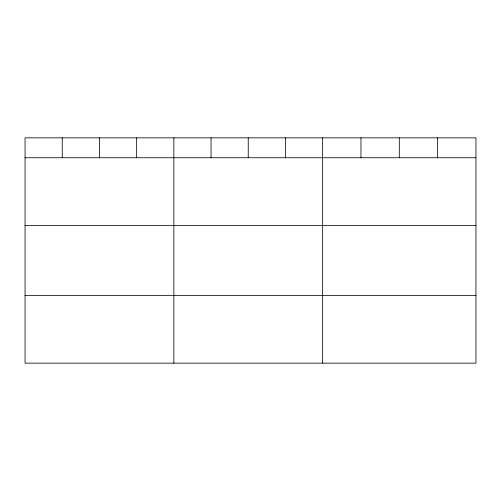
<?xml version="1.0" encoding="UTF-8"?>
<svg xmlns="http://www.w3.org/2000/svg" width="501" height="501" viewBox="0 0 501 501"><rect width="100%" height="100%" fill="white"/><g stroke="black" fill="none" stroke-linecap="round" stroke-linejoin="round"><path stroke-width="0.75" d="M475.95 157.74L475.95 363.15L25.05 363.15L25.05 137.85L475.95 137.85L475.95 157.74L25.05 157.74M25.05 225.525L475.95 225.525M25.05 295.365L475.95 295.365M437.623 137.85L437.623 157.74M399.297 137.85L399.297 157.74M360.97 137.85L360.97 157.74M322.644 137.85L322.644 363.15M285.445 137.85L285.445 157.74M248.245 137.85L248.245 157.74M211.046 137.85L211.046 157.74M173.847 137.85L173.847 363.15M136.648 137.85L136.648 157.74M99.449 137.85L99.449 157.74M62.249 137.85L62.249 157.74"/></g></svg>
